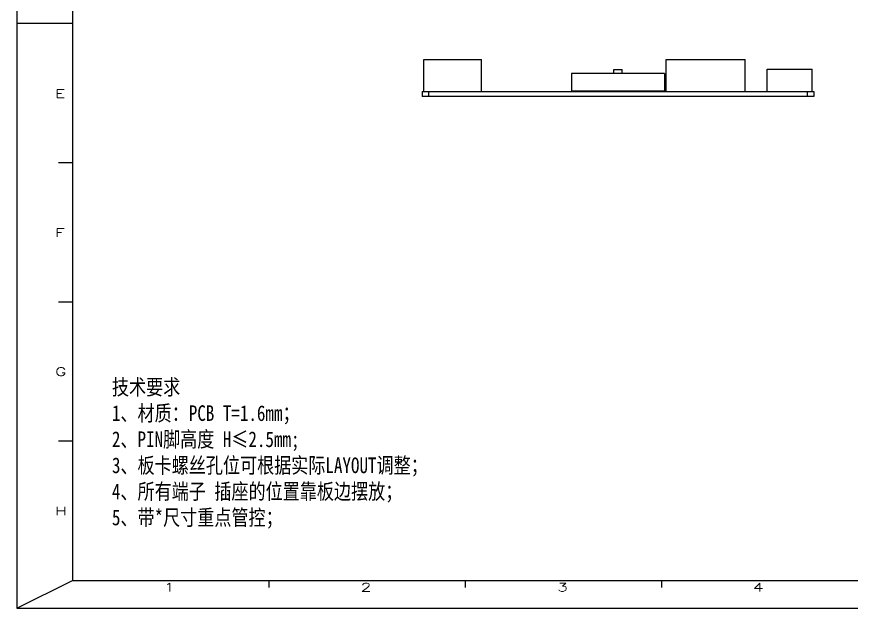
# Model space of a CAD drawing. Header units: inches. Extents: x 716 to 1232, y -1720 to -1356.
# Drawn here: x 716.1 to 976.4, y -1720.4 to -1536 of the extents above; entities that cross this region are included whole.
import ezdxf

# ---------------------------------------------------------------- set-up
doc = ezdxf.new("R2010")
doc.units = ezdxf.units.IN
doc.header["$LTSCALE"] = 20
doc.header["$MEASUREMENT"] = 0
doc.linetypes.add('CENTER2', pattern=[28.575, 19.05, -3.175, 3.175, -3.175])
doc.layers.get('0').update_dxf_attribs({"linetype": 'CONTINUOUS'})
doc.layers.add('CENTER', color=1, linetype='CENTER2', lineweight=15)
doc.layers.add('TITLE', color=5, linetype='CONTINUOUS')
doc.styles.add('Design', font='', dxfattribs={"width": 0.8})
doc.styles.add('Form', font='romans.shx', dxfattribs={"width": 0.7})
doc.styles.get("Standard").update_dxf_attribs({"font": 'STSONG.TTF', "width": 0.8})
doc.styles.get('Design').set_extended_font_data('SimSun')

# ---------------------------------------------------------------- blocks, each defined once
blk = doc.blocks.new('10')
at = {"layer": 'TITLE', "color": 0}
for p, q in [((-1113.31, -29.01), (-1113.31, -239.02)), ((-1113.31, -239.02), (-816.31, -239.02))]:
    blk.add_line(p, q, dxfattribs=at)
at = {"layer": 'TITLE', "color": 5}
for p, q in [((-1103.3, -34.01), (-1103.3, -234.02)), ((-1103.3, -134.01), (-1113.31, -134.01)), ((-1103.3, -159.01), (-1105.8, -159.01)), ((-1103.3, -184.01), (-1105.8, -184.01)), ((-1103.3, -209.01), (-1105.8, -209.01)), ((-1103.3, -234.02), (-821.3, -234.02)), ((-1068.05, -234.02), (-1068.05, -235.27)), ((-1032.8, -234.02), (-1032.8, -235.27)), ((-997.55, -234.02), (-997.55, -235.27))]:
    blk.add_line(p, q, dxfattribs=at)
at = {"layer": 'TITLE', "color": 251}
blk.add_line((-1113.31, -239.02), (-1103.3, -234.02), dxfattribs=at)
at = {"layer": 'TITLE', "color": 6, "style": 'Form', "width": 1.5}
for s, p in [('E', (-1106.4, -147.33)), ('F', (-1106.4, -172.3)), ('G', (-1106.4, -197.27)), ('H', (-1106.4, -222.3)), ('1', (-1086.86, -235.98)), ('2', (-1051.56, -235.98)), ('3', (-1016.29, -235.98)), ('4', (-981.14, -235.98))]:
    blk.add_text(s, height=1.5, dxfattribs=at).set_placement(p)
at = {"layer": 'TITLE', "color": 3, "ltscale": 10, "style": 'Design', "width": 0.8}
for tag, p in [('SCALE', (-843.55, -222.57)), ('SHEET', (-830.42, -227.68)), ('UNITS', (-909.5, -232.53)), ('REV', (-828.94, -232.54))]:
    blk.add_attdef(tag, p, '', height=2, dxfattribs=at)

msp = doc.modelspace()

# ---------------------------------------------------------------- linework, layer by layer
at = {"color": 7, "linetype": 'Continuous'}
for p, q in [((842.93, -1559.28), (842.93, -1549.28)), ((842.93, -1549.28), (860.93, -1549.28)), ((860.93, -1559.28), (860.93, -1549.28)), ((918.43, -1549.28), (943.03, -1549.28)), ((918.43, -1559.28), (918.43, -1549.28)), ((943.03, -1559.28), (943.03, -1549.28)), ((888.93, -1553.63), (888.93, -1559.14)), ((917.93, -1553.63), (888.93, -1553.63)), ((902.13, -1553.63), (902.13, -1552.43)), ((902.13, -1552.43), (904.73, -1552.43)), ((904.73, -1553.63), (904.73, -1552.43)), ((917.93, -1553.63), (917.93, -1559.14)), ((949.93, -1552.28), (963.93, -1552.28)), ((949.93, -1559.28), (949.93, -1552.28)), ((963.93, -1559.28), (963.93, -1552.28)), ((842.43, -1559.28), (842.43, -1560.88)), ((842.43, -1559.28), (964.43, -1559.28)), ((844.43, -1559.28), (844.43, -1560.88)), ((917.93, -1559.14), (888.93, -1559.14)), ((962.43, -1559.28), (962.43, -1560.88)), ((964.43, -1559.28), (964.43, -1560.88)), ((964.43, -1560.88), (842.43, -1560.88))]:
    msp.add_line(p, q, dxfattribs=at)

# ---------------------------------------------------------------- block references
at = {"layer": 'CENTER', "color": 0, "xscale": 1.735603446644332, "yscale": 1.735603446644332, "zscale": 1.735603446644332}
msp.add_blockref('10', (2648.35, -1305.54), dxfattribs=at)

# ---------------------------------------------------------------- texts
at = {"layer": 'TITLE', "color": 0, "insert": (745.76, -1648.98), "char_height": 4.8771, "width": 144.5232, "attachment_point": 1}
msp.add_mtext('{\\fSimSun|b0|i0|c134|p2;技术要求\\P\\C3;1、材质：PCB T=1.6mm；\\P2、PIN脚高度 H≤2.5mm;\\P3、板卡螺丝孔位可根据实际LAYOUT调整；\\P4、所有端子 插座的位置靠板边摆放；\\P5、带*尺寸重点管控；}', dxfattribs=at)

doc.saveas('drawing.dxf')
